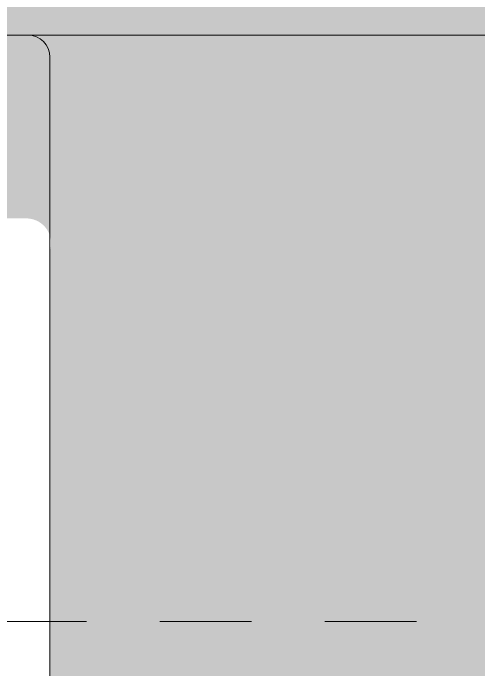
# Model space of a CAD drawing. Header units: metres. Extents: x 8 to 2416, y -346 to 476.
# Drawn here: x 213.812 to 214.447, y -176.479 to -175.583 of the extents above; entities that cross this region are included whole.
import ezdxf

# ---------------------------------------------------------------- set-up
doc = ezdxf.new("R2010")
doc.units = ezdxf.units.M
doc.linetypes.add('0', pattern=[0])
doc.linetypes.add('HIDDEN2', pattern=[0.1875, 0.125, -0.0625])
doc.layers.get('0').update_dxf_attribs({"color": 250, "linetype": '0', "lineweight": 20})
for name, color, linetype, lineweight in [('A-WALL', 250, 'Continuous', 20), ('baños', 140, 'Continuous', 0), ('SE-3', 253, 'Continuous', 5)]:
    doc.layers.add(name, color=color, linetype=linetype, lineweight=lineweight)
doc.layers.add('Techos 1', color=7, linetype='HIDDEN2', lineweight=9, true_color=0x42391a)
doc.styles.get("Standard").update_dxf_attribs({"font": 'arial.ttf', "height": 0.1875})

# ---------------------------------------------------------------- blocks, each defined once
blk = doc.blocks.new('PL BASE 2N NASAS 09')
at = {"layer": 'A-WALL'}
for p, q in [((163.86755, -7.41173), (163.82755, -7.41173)), ((163.89755, -7.44173), (163.89755, -8.92173))]:
    blk.add_line(p, q, dxfattribs=at)
blk.add_arc((163.86755, -7.44173), 0.03, 0, 90, dxfattribs=at)
at = {"layer": 'baños'}
blk.add_line((163.86755, -7.41173), (165.09755, -7.41173), dxfattribs=at)
at = {"layer": 'Techos 1'}
blk.add_line((161.34755, -8.21173), (176.09755, -8.21173), dxfattribs=at)
at = {"layer": 'baños', "linetype": 'Continuous', "flags": 8}
for tag, p in [('MODELNUMBER', (167.1329, -5.63062, 0)), ('TRADENAME', (167.1329, -5.63066, 0)), ('PRODUCT', (167.1329, -5.6307, 0)), ('MATERIAL', (167.1329, -5.63074, 0)), ('MODELNUMBER', (168.30765, -5.63062, 0)), ('TRADENAME', (168.30765, -5.63066, 0)), ('PRODUCT', (168.30765, -5.6307, 0)), ('MATERIAL', (168.30765, -5.63074, 0))]:
    blk.add_attdef(tag, p, '', height=0.0000254, rotation=180.00008, dxfattribs=at)
blk = doc.blocks.new('PL MUEBLES 2N NASAS 09')
blk.add_blockref('PL BASE 2N NASAS 09', (49.91428, 62.71701))

msp = doc.modelspace()

# ---------------------------------------------------------------- hatches: boundary and pattern name
at = {"layer": 'SE-3', "true_color": 0xffc78f, "transparency": 33554483}
h = msp.add_hatch(color=31, dxfattribs=at)
h.dxf.hatch_style = 1
edge = h.paths.add_edge_path()
edge.add_arc((212.90182, -173.65323), 0.04, 90, 180, ccw=False)
edge.add_line((212.90182, -173.61323), (213.12182, -173.61323))
edge.add_line((213.12182, -173.61323), (213.12088, -173.61323))
edge.add_line((213.12088, -173.61323), (213.11923, -173.61323))
edge.add_line((213.11923, -173.61323), (213.79714, -173.61333))
edge.add_line((213.79714, -173.61333), (213.79892, -173.61323))
edge.add_line((213.79892, -173.61323), (213.80184, -173.61322))
edge.add_line((213.80184, -173.61322), (214.12185, -173.61323))
edge.add_line((214.12185, -173.61323), (214.12283, -173.61323))
edge.add_line((214.12283, -173.61323), (214.12423, -173.61323))
edge.add_line((214.12423, -173.61323), (214.79712, -173.61333))
edge.add_line((214.79712, -173.61333), (214.80058, -173.61321))
edge.add_line((214.80058, -173.61321), (214.80176, -173.61323))
edge.add_line((214.80176, -173.61323), (215.02182, -173.61323))
edge.add_arc((215.02182, -173.65323), 0.04, 0, 90, ccw=False)
edge.add_line((215.06182, -173.65323), (215.06182, -175.54323))
edge.add_line((215.06182, -175.54323), (215.06182, -175.71261))
edge.add_line((215.06182, -175.71261), (214.58286, -175.71261))
edge.add_line((214.58286, -175.71261), (214.59182, -175.71323))
edge.add_line((214.59182, -175.71323), (215.06182, -175.71323))
edge.add_line((215.06182, -175.71323), (215.06182, -175.78323))
edge.add_line((215.06182, -175.78323), (215.06182, -177.09323))
edge.add_arc((214.99182, -177.09323), 0.07, -90, 0, ccw=False)
edge.add_line((214.99182, -177.16323), (213.93182, -177.16323))
edge.add_arc((213.93182, -177.09323), 0.07, 180, 270, ccw=False)
edge.add_line((213.86182, -177.09323), (213.86182, -175.90825))
edge.add_arc((213.8297, -175.89715), 0.03399, 340.9452, 446.41089)
edge.add_line((213.83182, -175.86323), (213.79182, -175.86323))
edge.add_arc((213.79182, -175.89323), 0.03, 89.99972, 180)
edge.add_line((213.76182, -175.89323), (213.76182, -177.09323))
edge.add_arc((213.69182, -177.09323), 0.07, -90, 0, ccw=False)
edge.add_line((213.69182, -177.16323), (212.93182, -177.16323))
edge.add_arc((212.93182, -177.09323), 0.07, 180, 270, ccw=False)
edge.add_line((212.86182, -177.09323), (212.86182, -176.00315))
edge.add_arc((212.90182, -176.00323), 0.04, 92.03119, 179.89066, ccw=False)
edge.add_line((212.90041, -175.96325), (212.93319, -175.96319))
edge.add_arc((212.93182, -175.93322), 0.03, 272.60246, 353.25595)
edge.add_line((212.96162, -175.93675), (212.96182, -175.89301))
edge.add_arc((212.93182, -175.89323), 0.03, 0.41871, 89.99916)
edge.add_line((212.93182, -175.86323), (212.90182, -175.86323))
edge.add_arc((212.90182, -175.82323), 0.04, 179.99998, 270, ccw=False)
edge.add_line((212.86182, -175.82323), (212.86182, -174.70323))
edge.add_arc((212.82182, -174.70323), 0.04, 0, 90)
edge.add_line((212.82182, -174.66323), (212.75182, -174.66323))
edge.add_arc((212.75182, -174.70323), 0.04, 90, 180)
edge.add_line((212.71182, -174.70323), (212.71182, -173.72323))
edge.add_arc((212.75182, -173.72323), 0.04, 180, 270)
edge.add_line((212.75182, -173.76323), (212.82533, -173.76307))
edge.add_arc((212.82182, -173.72323), 0.04, 275.02408, 360)
edge.add_line((212.86182, -173.72323), (212.86182, -173.65323))

# ---------------------------------------------------------------- block references
msp.add_blockref('PL MUEBLES 2N NASAS 09', (0.05, -230.9185))

doc.saveas('drawing.dxf')
